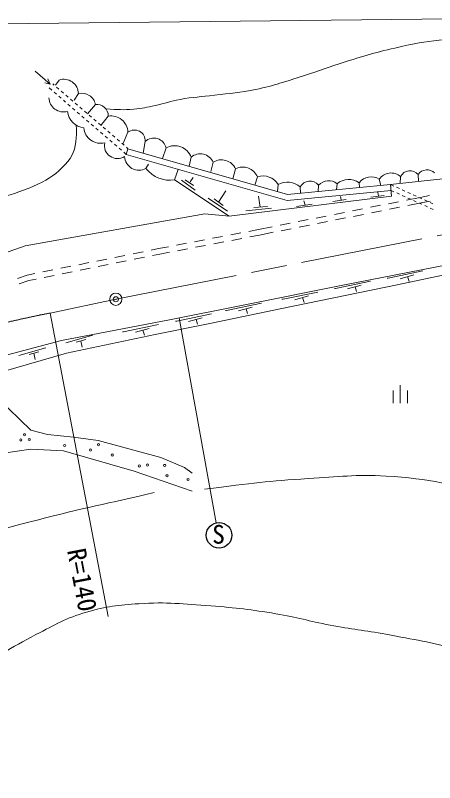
# Model space of a CAD drawing. Units: millimetres, scale not verified. Extents: x 40000 to 680000, y 20000 to 380000.
# Drawn here: x 255089 to 296076, y 265725 to 340801 of the extents above; entities that cross this region are included whole.
import ezdxf
from ezdxf.enums import TextEntityAlignment as Align

# ---------------------------------------------------------------- set-up
doc = ezdxf.new("R2010")
doc.units = ezdxf.units.MM
doc.header["$LTSCALE"] = 1000
doc.header["$PDMODE"] = 32
doc.header["$PDSIZE"] = 500
doc.linetypes.add('CHAIN', pattern=[18.5, 12, -1.5, 3.5, -1.5])
for name, color, linetype, lineweight in [('M-BGD', 7, 'Continuous', 13), ('M-BMK', 2, 'CHAIN', 13), ('M-BMK-SRVR', 3, 'Continuous', 13), ('M-STR-HTXT', 7, 'Continuous', 13)]:
    doc.layers.add(name, color=color, linetype=linetype, lineweight=lineweight)
doc.styles.add('ＭＳ ゴシック', font='')
doc.styles.get('ＭＳ ゴシック').set_extended_font_data('MS Gothic')

msp = doc.modelspace()

# ---------------------------------------------------------------- linework, layer by layer
at = {"layer": 'M-BGD'}
for p, q in [((258499, 334080), (257026, 335329)), ((258499, 334080), (257956, 334213)), ((258499, 334080), (258279, 334594)), ((258897, 333970), (258737, 334108)), ((259364, 334474), (259019, 333984)), ((258643, 333489), (258391, 333707)), ((259351, 333578), (259124, 333774)), ((259805, 333186), (259578, 333382)), ((259098, 333097), (258871, 333293)), ((259552, 332705), (259325, 332901)), ((260260, 332794), (260033, 332990)), ((260714, 332402), (260487, 332598)), ((261253, 333138), (260842, 332494)), ((260006, 332313), (259779, 332509)), ((260460, 331921), (260233, 332117)), ((261168, 332010), (260941, 332206)), ((262915, 332069), (262146, 331166)), ((260915, 331529), (260687, 331725)), ((261369, 331137), (261142, 331333)), ((261622, 331618), (261395, 331814)), ((262077, 331226), (261849, 331422)), ((261823, 330745), (261596, 330941)), ((262277, 330353), (262050, 330549)), ((262531, 330834), (262304, 331030)), ((262985, 330442), (262758, 330638)), ((264167, 330944), (263451, 330039)), ((262732, 329961), (262504, 330157)), ((263186, 329569), (262959, 329765)), ((263439, 330050), (263212, 330246)), ((263893, 329658), (263666, 329854)), ((263640, 329177), (263413, 329373)), ((264094, 328785), (263867, 328981)), ((264348, 329266), (264121, 329462)), ((264802, 328874), (264575, 329070)), ((266094, 329370), (265582, 328200)), ((264548, 328393), (264321, 328589)), ((265003, 328001), (264776, 328197)), ((265256, 328482), (265029, 328678)), ((265710, 328090), (265483, 328286)), ((267790, 328466), (267584, 327328)), ((265457, 327609), (265230, 327805)), ((265936, 327196), (265684, 327413)), ((265936, 327196), (266097, 327756)), ((266097, 327756), (265938, 327894)), ((269824, 327835), (269470, 326785)), ((272269, 326930), (272075, 326035)), ((267856, 325812), (268118, 326225)), ((274419, 326437), (274200, 325537)), ((270652, 324694), (271018, 325733)), ((276624, 325783), (276347, 324806)), ((294465, 325238), (294509, 324552)), ((275979, 321164), (270652, 324694)), ((271333, 324681), (272679, 323682)), ((271700, 324718), (272491, 324162)), ((272190, 324511), (272482, 324944)), ((278762, 324991), (278502, 324186)), ((288710, 324428), (288720, 323955)), ((290660, 324767), (290814, 324160)), ((292741, 325030), (292714, 324357)), ((274946, 322533), (275665, 323635)), ((280793, 324239), (280710, 323551)), ((282926, 324007), (282953, 323388)), ((284727, 324189), (284694, 323559)), ((286544, 324328), (286481, 323735)), ((291767, 324242), (292079, 324101)), ((291815, 323673), (292095, 323547)), ((292352, 323977), (292626, 323854)), ((292899, 323730), (293172, 323606)), ((273951, 322900), (275825, 321638)), ((274516, 322844), (275401, 322203)), ((279012, 322044), (278858, 323117)), ((286926, 322710), (286880, 323081)), ((289833, 323004), (291130, 323180)), ((290585, 323107), (290510, 323487)), ((292368, 323423), (292642, 323299)), ((292915, 323176), (293188, 323052)), ((293333, 322723), (294661, 322987)), ((293445, 323482), (293719, 323359)), ((293462, 322928), (293735, 322805)), ((293992, 323235), (294265, 323111)), ((294539, 322988), (294812, 322864)), ((294661, 322987), (295561, 323171)), ((278415, 322006), (279734, 322090)), ((282582, 322105), (284105, 322332)), ((283419, 322230), (283285, 322648)), ((286137, 322593), (287412, 322782)), ((289802, 322022), (290782, 322216)), ((291567, 322372), (292548, 322567)), ((293440, 322182), (294770, 322446)), ((294008, 322681), (294282, 322557)), ((294555, 322434), (294828, 322310)), ((294770, 322446), (295650, 322626)), ((295085, 322740), (295359, 322617)), ((295101, 322186), (295375, 322062)), ((295632, 322493), (295905, 322369)), ((277634, 321667), (280129, 321930)), ((286271, 321320), (287251, 321515)), ((288036, 321671), (289017, 321866)), ((289909, 321480), (290890, 321675)), ((291675, 321831), (292655, 322026)), ((295648, 321939), (295921, 321815)), ((282740, 320619), (283720, 320814)), ((284505, 320970), (285486, 321165)), ((284612, 320429), (285593, 320623)), ((286378, 320779), (287359, 320974)), ((288143, 321130), (289124, 321325)), ((277906, 319666), (278861, 319849)), ((278861, 319849), (280189, 320113)), ((280974, 320269), (281955, 320463)), ((281081, 319727), (282062, 319922)), ((282847, 320078), (283828, 320273)), ((274370, 318988), (275352, 319176)), ((276138, 319327), (277120, 319515)), ((278012, 319124), (278967, 319307)), ((278967, 319307), (280297, 319572)), ((270834, 318310), (271817, 318498)), ((272602, 318649), (273584, 318837)), ((274476, 318446), (275458, 318634)), ((276244, 318785), (277226, 318974)), ((266590, 317472), (267570, 317669)), ((268354, 317827), (269093, 317976)), ((269093, 317976), (270049, 318159)), ((269200, 317434), (270155, 317617)), ((270941, 317768), (271923, 317956)), ((272708, 318107), (273690, 318295)), ((263061, 316762), (264041, 316959)), ((264825, 317117), (265806, 317314)), ((266717, 316934), (267697, 317132)), ((268481, 317289), (269200, 317434)), ((259531, 316051), (260512, 316249)), ((261296, 316406), (262276, 316604)), ((263187, 316224), (264168, 316421)), ((264952, 316579), (265932, 316777)), ((255290, 315052), (256244, 315390)), ((256244, 315390), (256982, 315538)), ((257767, 315696), (258747, 315893)), ((257894, 315159), (258874, 315356)), ((259658, 315514), (260639, 315711)), ((261423, 315869), (262403, 316066)), ((292690, 315036), (294032, 315400)), ((255455, 314525), (256391, 314856)), ((256391, 314856), (257109, 315001)), ((293432, 315237), (293580, 314766)), ((287556, 314037), (288898, 314401)), ((288299, 314238), (288446, 313767)), ((282415, 312979), (283757, 313344)), ((283158, 313181), (283305, 312710)), ((276895, 311886), (278237, 312250)), ((277638, 312087), (277785, 311616)), ((274715, 291146), (271102, 311202)), ((272017, 310850), (273359, 311215)), ((272760, 311052), (272907, 310580)), ((266823, 309789), (268165, 310154)), ((260037, 308758), (262669, 309494)), ((267565, 309991), (267712, 309519)), ((261021, 308831), (261984, 309100)), ((261476, 308958), (261627, 308342)), ((255443, 307533), (258075, 308269)), ((256427, 307605), (257390, 307875)), ((256882, 307733), (257033, 307117)), ((292020, 302856), (292020, 304081)), ((292720, 302856), (292720, 304606)), ((293420, 302856), (293420, 304081))]:
    msp.add_line(p, q, dxfattribs=at)
for points in [[(266097, 327756), (281703, 323265), (291758, 324253)], [(265936, 327196), (281649, 322674), (291815, 323673)], [(291766, 324254), (302590, 325431), (309971, 325911), (322751, 324524), (327948, 323234), (344650, 315485), (354886, 308163), (364399, 298464), (366318, 296471), (368941, 292203), (369228, 291306)], [(214379, 298248), (235949, 311133), (256059, 318242), (273600, 321379), (275979, 321164), (291862, 323117), (291766, 324254)], [(250117, 306485), (259589, 308993), (270141, 311010), (277506, 312483), (287097, 314405), (298625, 316662), (300802, 317127), (308408, 317591)], [(251391, 305250), (260085, 307739), (268768, 309585), (274099, 310649), (281125, 312119), (292409, 314426), (301356, 316338), (306860, 316865), (310436, 315188)], [(291428, 315072), (291530, 315072), (294936, 315787)], [(286295, 314073), (286397, 314073), (289802, 314788)], [(281154, 313016), (281256, 313016), (284661, 313730)], [(275634, 311922), (275736, 311922), (279141, 312637)], [(270756, 310887), (270858, 310887), (274263, 311601)], [(265561, 309826), (265663, 309826), (269069, 310540)], [(250117, 306485), (256586, 300213), (258215, 299789), (260786, 299525), (263198, 299195), (269301, 297547), (271637, 296549), (272371, 296021)], [(221252, 266676), (221525, 270269), (222314, 273372), (224655, 276639), (227840, 281892), (232086, 287091), (234651, 288961), (237661, 292099), (239806, 293620), (244530, 295446), (246691, 296406), (250326, 297767), (253944, 297959), (256586, 298360), (259805, 298184), (266715, 296206), (272377, 294246)]]:
    msp.add_lwpolyline(points, dxfattribs=at)
for centre in [(255983, 299764), (255624, 299258), (256446, 299300), (259902, 298710), (263211, 298794), (262431, 298267), (264560, 297783), (267202, 296710), (268008, 296800), (269682, 296763), (269916, 295752), (271974, 295380)]:
    msp.add_circle(centre, 106, dxfattribs=at)
at = {"layer": 'M-BGD', "lineweight": 25}
msp.add_circle((275002, 289929), 1250, dxfattribs=at)
at = {"layer": 'M-BGD'}
for centre, radius, start, end in [((259817, 333111), 1436, 1.10461, 108.39427), ((259807, 332796), 1448, 182.8793, 284.52515), ((261593, 331841), 1341, 9.78126, 104.70968), ((263065, 330977), 1102, 358.29466, 97.84307), ((261996, 331622), 1840, 187.08874, 263.48136), ((264428, 329297), 1668, 2.48929, 99.01984), ((263416, 329911), 1633, 184.12417, 284.37812), ((266727, 328515), 1064, 357.34859, 126.50644), ((265074, 328064), 1280, 168.04976, 302.18017), ((268624, 327560), 1232, 12.90675, 132.62702), ((270653, 326320), 1727, 20.69397, 118.69275), ((267182, 327073), 1429, 183.71522, 298.13196), ((273156, 325864), 1387, 24.41208, 129.74972), ((275229, 325124), 1543, 25.30247, 121.6692), ((277328, 324402), 1550, 22.32032, 117.02374), ((270229, 327690), 3026, 218.34967, 278.03154), ((279318, 323372), 1711, 30.44249, 108.95044), ((291817, 323977), 1401, 48.74213, 145.69932), ((293674, 324543), 1052, 41.29636, 152.41388), ((295342, 324603), 1083, 47.3949, 144.11211), ((281704, 322697), 1792, 46.98744, 120.56091), ((283888, 323495), 1089, 39.61495, 151.98076), ((285708, 323306), 1320, 50.71936, 137.9979), ((287694, 322923), 1815, 55.97439, 129.29855), ((289866, 323555), 1448, 56.76773, 142.96388)]:
    msp.add_arc(centre, radius, start, end, dxfattribs=at)
for points, knots in [([(263931, 331660), (265187, 331573), (265597, 331527), (266657, 331626), (267483, 331703), (267939, 331805), (268752, 331973), (269714, 332172), (270226, 332409), (271194, 332580), (272491, 332811), (273235, 332821), (274541, 332990), (276126, 333194), (277030, 333220), (278594, 333547), (280453, 333937), (281457, 334316), (283268, 334886), (284860, 335388), (285723, 335757), (287318, 336248), (289506, 336922), (290738, 337296), (292976, 337780), (294572, 338124), (295480, 338288), (297107, 338413), (298676, 338533), (299562, 338412), (301136, 338425), (303242, 338443), (304423, 338550), (306528, 338500), (308595, 338450), (309745, 338260), (311809, 338153), (313663, 338056), (314708, 338132), (316557, 337979), (318164, 337846), (319053, 337665), (320648, 337434), (322676, 337139), (323838, 337087), (325830, 336603), (327443, 336211), (328261, 335709), (329821, 335140), (331994, 334348), (333262, 334032), (335387, 333120), (337726, 332116), (339010, 331479), (341222, 330222), (342907, 329264), (343835, 328693), (345428, 327588), (346270, 327004), (346749, 326680), (347517, 326003), (348358, 325263), (348732, 324746), (349494, 323925), (350450, 322894), (351007, 322334), (351909, 321255), (352781, 320209), (353177, 319550), (353966, 318441), (355487, 316301), (356293, 315071), (357797, 312919), (359797, 310057), (360851, 308405), (362939, 305607), (363598, 304724), (363942, 304204), (364688, 303394), (365256, 302777), (365590, 302428), (366283, 301956), (367405, 301193), (368127, 300912), (369358, 300344), (370577, 299782), (371258, 299454), (372519, 298993), (374740, 298181), (375998, 297744), (378296, 297183), (380205, 296717), (381305, 296595), (383229, 296192), (385631, 295688), (386989, 295454), (389366, 294840), (391521, 294284), (392766, 294057), (394832, 293229), (396326, 292630), (397099, 292150), (398539, 291431), (399513, 290945), (400119, 290769), (401018, 290155), (402544, 289111), (403228, 288266), (404365, 286808), (405223, 285708), (405660, 285019), (406138, 283708), (406519, 282664), (406642, 282031), (406722, 280922), (406802, 279813), (406800, 279179), (406658, 278077), (406560, 277308), (406285, 276923), (406122, 276165), (405820, 274761), (405680, 273966), (405510, 272540), (405368, 271344), (405280, 270669), (405279, 269464), (405278, 268611), (405271, 268111), (405510, 267293), (405663, 266772), (405742, 266561), (406020, 266001)], [0, 0, 0, 0, 1, 1, 1, 2, 2, 2, 3, 3, 3, 4, 4, 4, 5, 5, 5, 6, 6, 6, 7, 7, 7, 8, 8, 8, 9, 9, 9, 10, 10, 10, 11, 11, 11, 12, 12, 12, 13, 13, 13, 14, 14, 14, 15, 15, 15, 16, 16, 16, 17, 17, 17, 18, 18, 18, 19, 19, 19, 20, 20, 20, 21, 21, 21, 22, 22, 22, 23, 23, 23, 24, 24, 24, 25, 25, 25, 26, 26, 26, 27, 27, 27, 28, 28, 28, 29, 29, 29, 30, 30, 30, 31, 31, 31, 32, 32, 32, 33, 33, 33, 34, 34, 34, 35, 35, 35, 36, 36, 36, 37, 37, 37, 38, 38, 38, 39, 39, 39, 40, 40, 40, 41, 41, 41, 42, 42, 42, 43, 43, 43, 44, 44, 44, 44]), ([(100393, 281280), (107021, 281848), (108765, 281984), (114139, 282314), (120586, 282710), (124213, 282643), (130661, 283022), (136323, 283355), (139525, 283300), (145142, 284084), (150573, 284841), (153498, 285920), (158833, 287187), (162892, 288150), (165196, 288585), (169204, 289745), (174539, 291290), (177505, 292246), (182732, 294127), (187428, 295818), (190051, 296808), (194599, 298864), (197618, 300228), (199397, 300921), (202074, 302873), (203443, 303871), (204212, 304591), (204959, 306112), (205498, 307211), (205610, 308010), (205394, 309215), (205101, 310855), (204293, 311581), (203811, 313176), (203493, 314227), (202988, 314864), (203250, 315930), (203471, 316824), (203714, 317370), (204394, 317990), (204818, 318377), (205207, 318426), (205778, 318480), (206832, 318579), (207378, 318063), (208378, 317717), (209143, 317452), (209520, 317175), (210262, 316850), (211870, 316146), (212750, 315698), (214399, 315096), (215365, 314743), (215870, 314311), (216897, 314263), (218343, 314196), (219160, 314520), (220531, 314984), (222310, 315585), (223065, 316453), (224694, 317385), (226991, 318700), (228081, 319879), (230587, 320732), (232587, 321413), (233871, 321043), (235982, 321132), (238419, 321235), (239794, 321022), (242227, 321196), (245281, 321415), (246988, 321675), (249992, 322269), (252895, 322842), (254611, 323038), (257294, 324286), (258460, 324829), (259063, 325293), (259967, 326208), (260742, 326992), (260935, 327720), (261040, 328818), (261085, 329291), (261105, 329508), (261040, 330034)], [0, 0, 0, 0, 1, 1, 1, 2, 2, 2, 3, 3, 3, 4, 4, 4, 5, 5, 5, 6, 6, 6, 7, 7, 7, 8, 8, 8, 9, 9, 9, 10, 10, 10, 11, 11, 11, 12, 12, 12, 13, 13, 13, 14, 14, 14, 15, 15, 15, 16, 16, 16, 17, 17, 17, 18, 18, 18, 19, 19, 19, 20, 20, 20, 21, 21, 21, 22, 22, 22, 23, 23, 23, 24, 24, 24, 25, 25, 25, 26, 26, 26, 27, 27, 27, 28, 28, 28, 28]), ([(273589, 294443), (278407, 295044), (279746, 295243), (283715, 295477), (286688, 295653), (288362, 295889), (291336, 295722), (295584, 295484), (297928, 294831), (302060, 293817), (305424, 292991), (307271, 292351), (310498, 291095), (313194, 290046), (314633, 289281), (317221, 287992), (320599, 286310), (322517, 285385), (325687, 283338), (327970, 281863), (329141, 280859), (331158, 279037), (333524, 276899), (334711, 275542), (336765, 273103), (338992, 270458), (340237, 268962), (342190, 266108), (345179, 261739), (346664, 259160), (349294, 254567), (352688, 248639), (353655, 246493), (357248, 238993)], [0, 0, 0, 0, 1, 1, 1, 2, 2, 2, 3, 3, 3, 4, 4, 4, 5, 5, 5, 6, 6, 6, 7, 7, 7, 8, 8, 8, 9, 9, 9, 10, 10, 10, 11, 11, 11, 11]), ([(227928, 278718), (229409, 280124), (229940, 280554), (231355, 281568), (233489, 283100), (234897, 283650), (237295, 284723), (241246, 286490), (243558, 287260), (247654, 288661), (251336, 289921), (253465, 290428), (257229, 291415), (261660, 292578), (264186, 293055), (268645, 294105), (268645, 294105), (268645, 294105), (268645, 294105)], [0, 0, 0, 0, 1, 1, 1, 2, 2, 2, 3, 3, 3, 4, 4, 4, 5, 5, 5, 6, 6, 6, 6]), ([(95762, 260136), (95868, 260118), (95899, 260116), (95987, 260104), (98833, 259716), (100466, 259927), (103336, 259800), (106013, 259681), (107521, 259710), (110189, 259448), (113524, 259120), (115387, 258858), (118691, 258295), (124210, 257354), (127140, 255972), (132685, 255197), (134259, 254977), (135160, 255019), (136740, 254843), (138685, 254627), (139753, 254348), (141694, 254108), (143877, 253838), (145105, 253702), (147301, 253591), (149967, 253456), (151471, 253321), (154133, 253509), (156218, 253657), (157388, 253797), (159441, 254190), (162630, 254800), (164416, 255212), (167498, 256231), (171182, 257449), (173165, 258381), (176671, 260042), (179142, 261212), (180398, 262127), (182877, 263281), (185815, 264649), (187513, 265352), (190635, 266221), (192548, 266753), (193658, 267158), (195643, 267092), (197569, 267027), (198649, 266741), (200488, 266166), (202308, 265597), (203295, 265090), (204870, 264016), (207697, 262090), (208715, 260306), (210995, 257755), (212218, 256386), (212649, 255393), (213962, 254108), (214744, 253342), (215239, 252934), (216221, 252448), (217375, 251876), (218049, 251519), (219324, 251332), (220365, 251178), (220970, 251289), (222018, 251386), (223190, 251494), (223867, 251539), (224985, 251903), (226698, 252462), (227510, 253174), (228959, 254244), (231779, 256327), (233166, 257771), (235519, 260369), (237389, 262432), (238158, 263822), (239956, 265948), (241555, 267840), (242438, 268919), (244202, 270657), (246641, 273060), (248107, 274326), (250871, 276346), (253184, 278037), (254566, 278884), (257104, 280211), (258981, 281193), (260028, 281813), (262058, 282416), (263998, 282992), (265156, 283095), (267175, 283233), (269913, 283419), (271461, 283216), (274198, 283015), (276697, 282831), (278095, 282663), (280567, 282253), (282647, 281907), (283776, 281527), (285848, 281137), (287976, 280736), (289189, 280631), (291319, 280239), (294106, 279725), (295679, 279474), (298423, 278769), (300722, 278178), (302026, 277850), (304221, 276945), (306260, 276104), (307351, 275499), (309256, 274386), (311220, 273240), (312292, 272531), (314074, 271120), (315636, 269884), (316440, 269092), (317786, 267623), (319443, 265814), (320265, 264698), (321676, 262692), (323269, 260428), (324051, 259083), (325505, 256728), (327266, 253873), (327939, 252073), (329892, 249346), (331808, 246670), (333172, 245394), (335256, 242846), (337674, 239889), (338748, 237987), (341399, 235237), (342834, 233748), (343355, 233214), (345210, 231562)], [0, 0, 0, 0, 1, 1, 1, 2, 2, 2, 3, 3, 3, 4, 4, 4, 5, 5, 5, 6, 6, 6, 7, 7, 7, 8, 8, 8, 9, 9, 9, 10, 10, 10, 11, 11, 11, 12, 12, 12, 13, 13, 13, 14, 14, 14, 15, 15, 15, 16, 16, 16, 17, 17, 17, 18, 18, 18, 19, 19, 19, 20, 20, 20, 21, 21, 21, 22, 22, 22, 23, 23, 23, 24, 24, 24, 25, 25, 25, 26, 26, 26, 27, 27, 27, 28, 28, 28, 29, 29, 29, 30, 30, 30, 31, 31, 31, 32, 32, 32, 33, 33, 33, 34, 34, 34, 35, 35, 35, 36, 36, 36, 37, 37, 37, 38, 38, 38, 39, 39, 39, 40, 40, 40, 41, 41, 41, 42, 42, 42, 43, 43, 43, 44, 44, 44, 45, 45, 45, 46, 46, 46, 46])]:
    msp.add_open_spline(points, degree=3, knots=knots, dxfattribs=at)
at = {"layer": 'M-BMK'}
for q in [(300212, 319994), (258479, 311673)]:
    msp.add_line((264913, 313025), q, dxfattribs=at)
msp.add_arc((281656, 194010), 119924, 101.1435, 116.91904, dxfattribs=at)
at = {"layer": 'M-BMK-SRVR'}
msp.add_circle((264913, 313025), 600, dxfattribs=at)
msp.add_point((264913, 313025), dxfattribs=at)
at = {"layer": 'M-STR-HTXT'}
for p, q in [((77645, 337987), (327849, 340801)), ((258479, 311673), (264145, 281981))]:
    msp.add_line(p, q, dxfattribs=at)

# ---------------------------------------------------------------- texts
at = {"layer": 'M-BGD', "style": 'ＭＳ ゴシック'}
msp.add_text('S', height=1833, dxfattribs=at).set_placement((274323, 288555), align=Align.BOTTOM_LEFT)
at = {"layer": 'M-STR-HTXT', "style": 'ＭＳ ゴシック'}
msp.add_text('R=140', height=1833, rotation=280.804, dxfattribs=at).set_placement((261624, 285568), align=Align.MIDDLE_CENTER)

doc.saveas('drawing.dxf')
